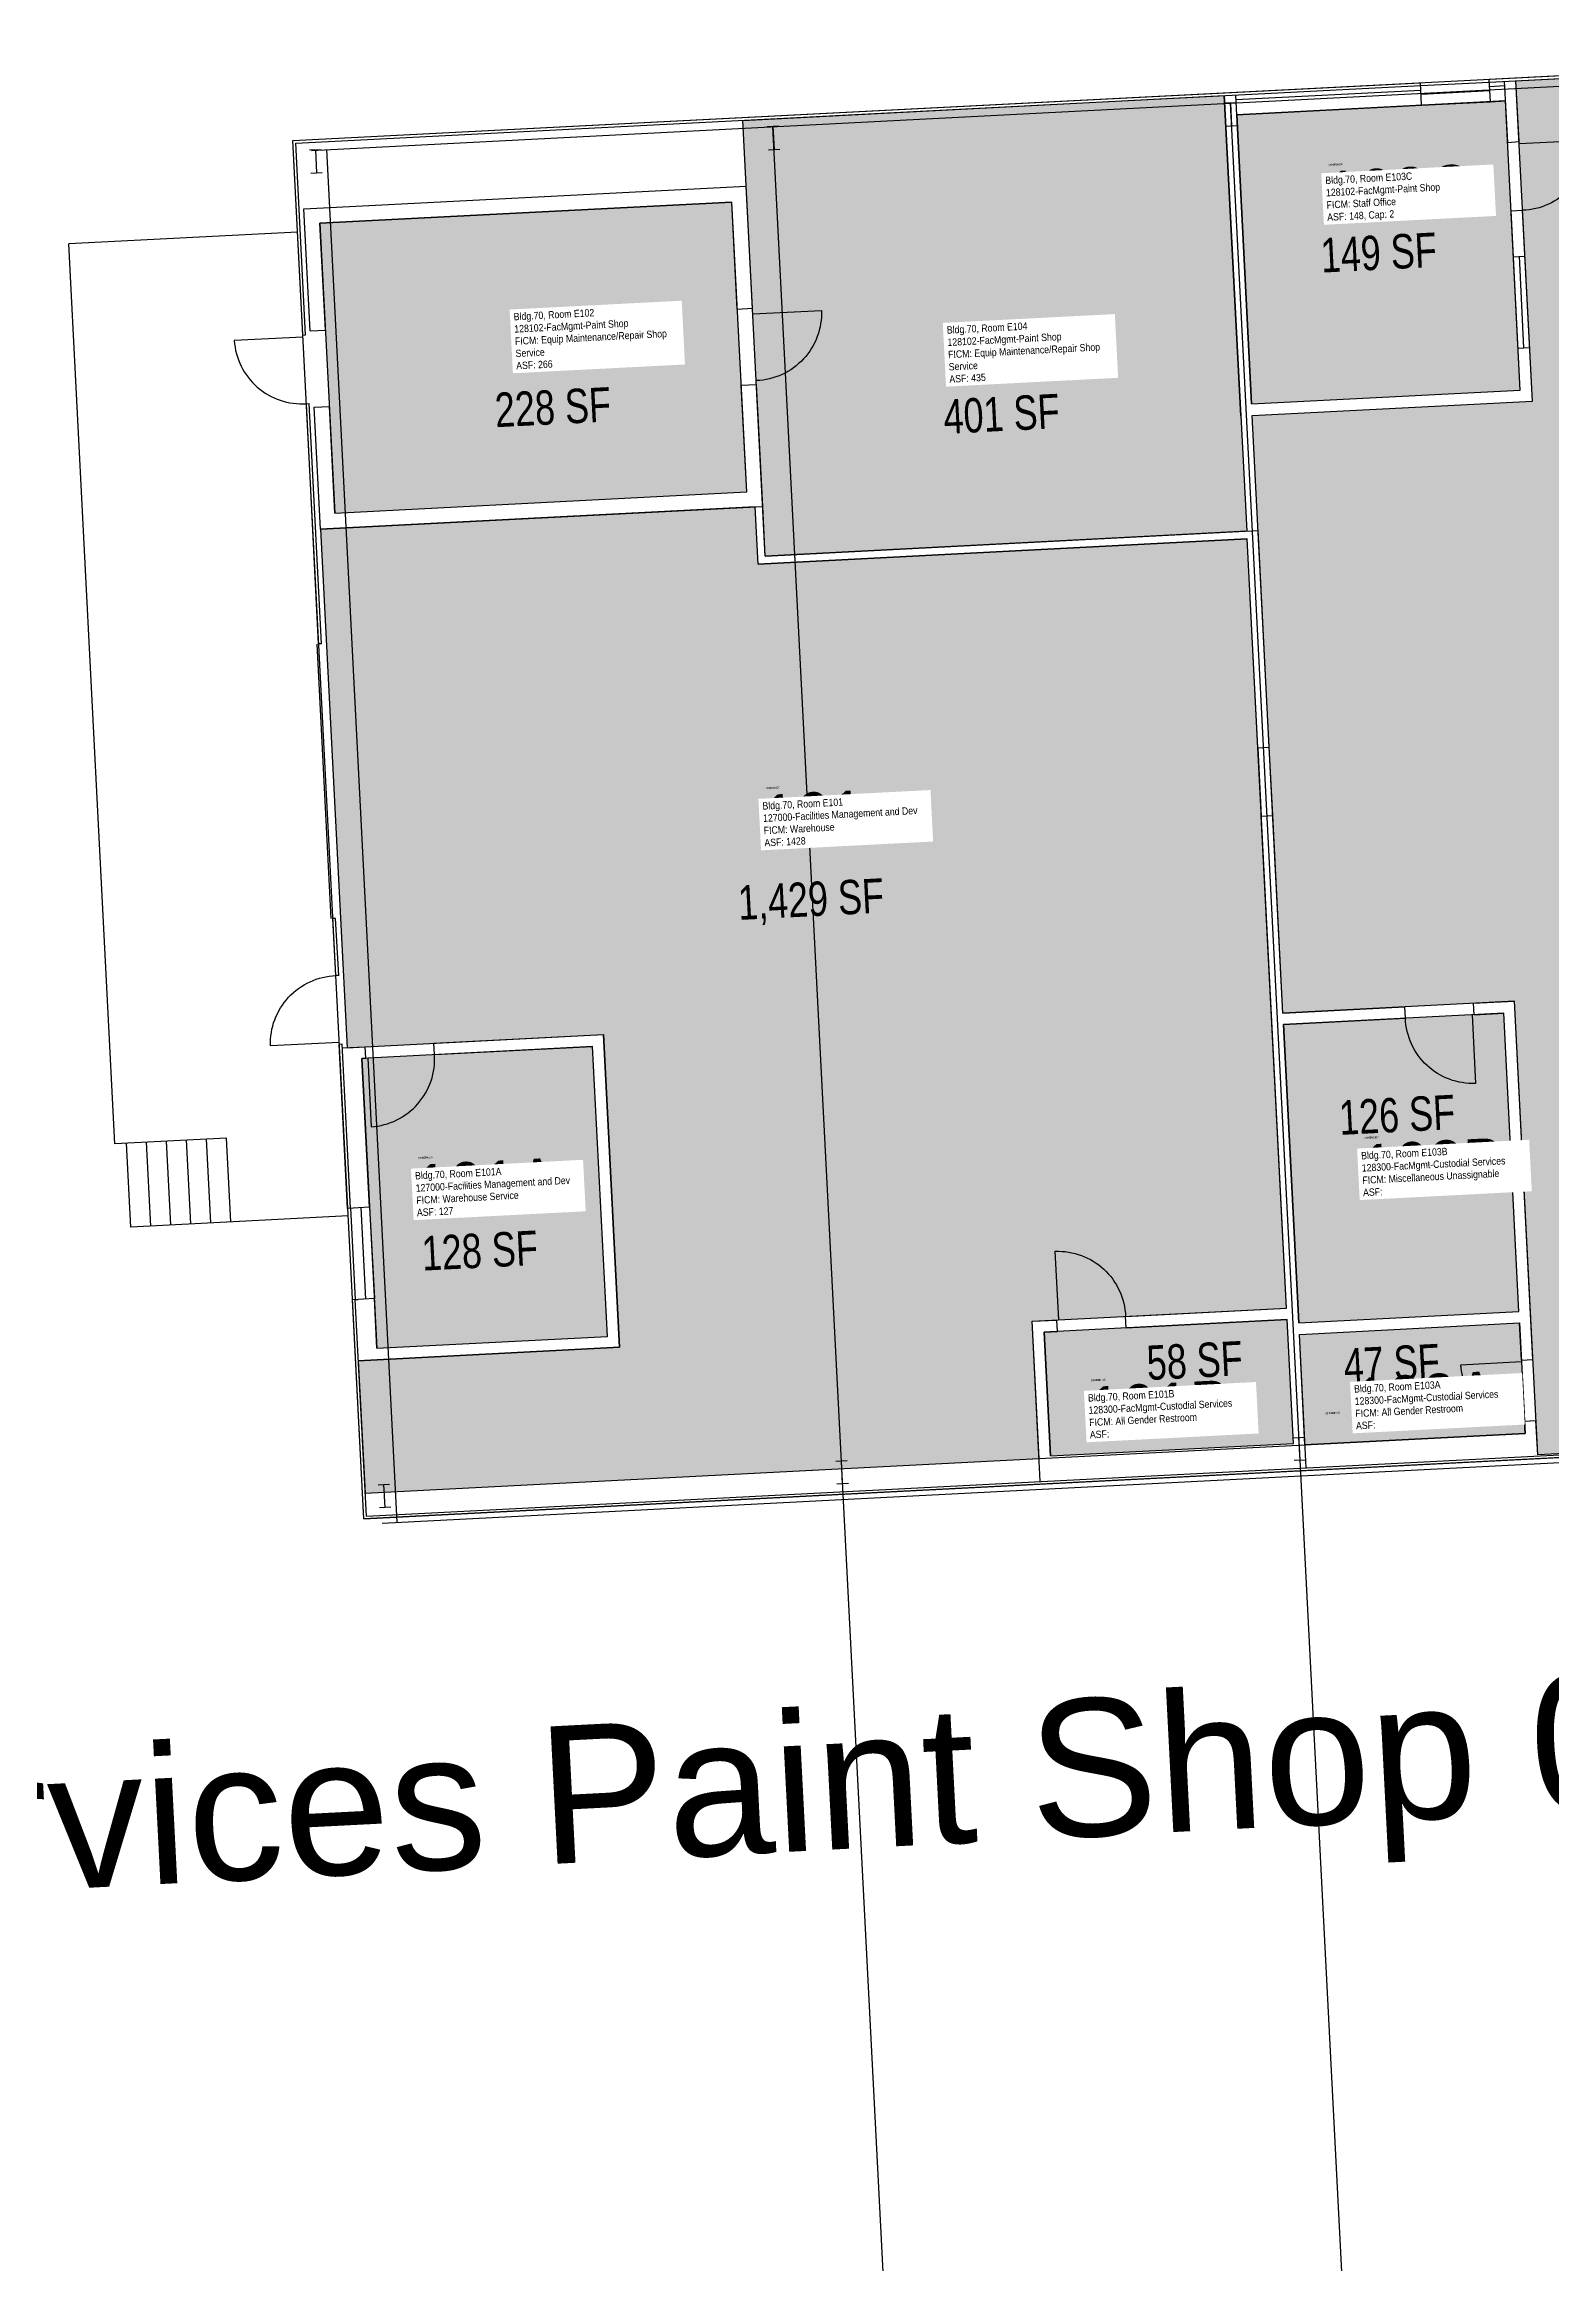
# Model space of a CAD drawing. Header units: inches. Extents: x 69216953 to 69219260, y 27687088 to 27691797.
# Drawn here: x 69217441 to 69218231, y 27690635 to 27691797 of the extents above; entities that cross this region are included whole.
import ezdxf
from ezdxf.enums import TextEntityAlignment as Align

# ---------------------------------------------------------------- set-up
doc = ezdxf.new("R2010")
doc.units = ezdxf.units.IN
doc.header["$LTSCALE"] = 50
doc.header["$MEASUREMENT"] = 0
doc.layers.get('0').update_dxf_attribs({"linetype": 'CONTINUOUS'})
for name, color, linetype in [('A-COLS', 5, 'CONTINUOUS'), ('A-DOOR', 2, 'CONTINUOUS'), ('A-GLAZ', 1, 'CONTINUOUS'), ('A-GRID', 1, 'CONTINUOUS'), ('A-IDEN-RNUM', 7, 'CONTINUOUS'), ('A-IDEN-SNUM', 4, 'CONTINUOUS'), ('A-IDEN-VNUM', 4, 'CONTINUOUS'), ('A-SITE', 3, 'CONTINUOUS'), ('A-TTLB', 4, 'CONTINUOUS'), ('A-WALL', 5, 'CONTINUOUS'), ('AREA-ASSIGN', 7, 'CONTINUOUS'), ('AREA-GROSS', 1, 'CONTINUOUS'), ('AREA-TEXT', 3, 'CONTINUOUS'), ('Rooms-Category-Color', 7, 'CONTINUOUS'), ('Rooms-College-Color', 7, 'CONTINUOUS'), ('Rooms-Department-Color', 7, 'CONTINUOUS'), ('Rooms-Division-Color', 7, 'CONTINUOUS'), ('Rooms-Information', 7, 'CONTINUOUS')]:
    doc.layers.add(name, color=color, linetype=linetype)
doc.styles.add('CP_AREA', font='arial.ttf', dxfattribs={"height": 15})
doc.styles.add('CP_ROOMVNUMBER', font='arial.ttf', dxfattribs={"width": 0.85, "height": 0.075})
doc.styles.add('CP_TITLE', font='arial.ttf', dxfattribs={"width": 0.85, "height": 0.125})
doc.styles.add('ROOMSNUMBER', font='txt', dxfattribs={"height": 1})

# ---------------------------------------------------------------- blocks, each defined once
blk = doc.blocks.new('column')
for p, q in [((-3, 12), (3, 12)), ((0, 0), (0, 12)), ((3, 0), (-3, 0))]:
    blk.add_line(p, q)

msp = doc.modelspace()

# ---------------------------------------------------------------- hatches: boundary and pattern name
at = {"layer": 'Rooms-Category-Color', "linetype": 'ByBlock', "true_color": 0xe3c5e1}
for points in [[(69218223.8, 27691058.2), (69218211.6, 27691295.8), (69218090.2, 27691289.6), (69218074.1, 27691602.7), (69218220.9, 27691610.2), (69218212.3, 27691778), (69218551.9, 27691795.4), (69218578.1, 27691285.1), (69218573.6, 27691284.9), (69218582.9, 27691104.2), (69218587.4, 27691104.4), (69218588.8, 27691076.4)], [(69217819.1, 27691529), (69217807.4, 27691757.2), (69218059.5, 27691770.2), (69218071.3, 27691542)], [(69217809.4, 27691562.6), (69217801.6, 27691714.4), (69217585.8, 27691703.3), (69217593.6, 27691551.5)], [(69217962.5, 27691056.3), (69217958.8, 27691128.2), (69218092.1, 27691135), (69218071.5, 27691538), (69217815.3, 27691524.8), (69217813.8, 27691554.8), (69217586.1, 27691543.1), (69217600, 27691271.4), (69217609.5, 27691271.9), (69217734.3, 27691278.3), (69217742.7, 27691114.6), (69217605.9, 27691107.5), (69217609.5, 27691038.1)], [(69217736.4, 27691120.2), (69217728.6, 27691272), (69217607.8, 27691265.8), (69217615.6, 27691114)]]:
    msp.add_hatch(color=254, dxfattribs=at).paths.add_polyline_path(points)
at = {"layer": 'Rooms-Category-Color', "linetype": 'ByBlock', "true_color": 0xfa9ba3}
msp.add_hatch(color=241, dxfattribs=at).paths.add_polyline_path([(69218206.9, 27691767.4), (69218066.1, 27691760.2), (69218073.8, 27691608.7), (69218214.6, 27691615.9)])
at = {"layer": 'Rooms-Category-Color', "linetype": 'ByBlock', "true_color": 0xadadad}
for points in [[(69218098.6, 27691127.3), (69218213.9, 27691133.2), (69218205.9, 27691289.5), (69218090.5, 27691283.6)], [(69218092.5, 27691129), (69217965.1, 27691122.5), (69217968.5, 27691057.6), (69218095.8, 27691064.1)], [(69218098.9, 27691121.3), (69218214.2, 27691127.3), (69218217.2, 27691069.3), (69218101.8, 27691063.4)]]:
    msp.add_hatch(color=253, dxfattribs=at).paths.add_polyline_path(points)
at = {"layer": 'Rooms-College-Color', "linetype": 'ByBlock', "true_color": 0x80bc67}
for points in [[(69218223.8, 27691058.2), (69218211.6, 27691295.8), (69218090.2, 27691289.6), (69218074.1, 27691602.7), (69218220.9, 27691610.2), (69218212.3, 27691778), (69218551.9, 27691795.4), (69218578.1, 27691285.1), (69218573.6, 27691284.9), (69218582.9, 27691104.2), (69218587.4, 27691104.4), (69218588.8, 27691076.4)], [(69217819.1, 27691529), (69217807.4, 27691757.2), (69218059.5, 27691770.2), (69218071.3, 27691542)], [(69218206.9, 27691767.4), (69218066.1, 27691760.2), (69218073.8, 27691608.7), (69218214.6, 27691615.9)], [(69217809.4, 27691562.6), (69217801.6, 27691714.4), (69217585.8, 27691703.3), (69217593.6, 27691551.5)], [(69217962.5, 27691056.3), (69217958.8, 27691128.2), (69218092.1, 27691135), (69218071.5, 27691538), (69217815.3, 27691524.8), (69217813.8, 27691554.8), (69217586.1, 27691543.1), (69217600, 27691271.4), (69217609.5, 27691271.9), (69217734.3, 27691278.3), (69217742.7, 27691114.6), (69217605.9, 27691107.5), (69217609.5, 27691038.1)], [(69217736.4, 27691120.2), (69217728.6, 27691272), (69217607.8, 27691265.8), (69217615.6, 27691114)]]:
    msp.add_hatch(color=83, dxfattribs=at).paths.add_polyline_path(points)
at = {"layer": 'Rooms-College-Color', "linetype": 'ByBlock', "true_color": 0xadadad}
for points in [[(69218098.6, 27691127.3), (69218213.9, 27691133.2), (69218205.9, 27691289.5), (69218090.5, 27691283.6)], [(69218092.5, 27691129), (69217965.1, 27691122.5), (69217968.5, 27691057.6), (69218095.8, 27691064.1)], [(69218098.9, 27691121.3), (69218214.2, 27691127.3), (69218217.2, 27691069.3), (69218101.8, 27691063.4)]]:
    msp.add_hatch(color=253, dxfattribs=at).paths.add_polyline_path(points)
at = {"layer": 'Rooms-Department-Color', "linetype": 'ByBlock', "true_color": 0x80bc67}
for points in [[(69218223.8, 27691058.2), (69218211.6, 27691295.8), (69218090.2, 27691289.6), (69218074.1, 27691602.7), (69218220.9, 27691610.2), (69218212.3, 27691778), (69218551.9, 27691795.4), (69218578.1, 27691285.1), (69218573.6, 27691284.9), (69218582.9, 27691104.2), (69218587.4, 27691104.4), (69218588.8, 27691076.4)], [(69217819.1, 27691529), (69217807.4, 27691757.2), (69218059.5, 27691770.2), (69218071.3, 27691542)], [(69218206.9, 27691767.4), (69218066.1, 27691760.2), (69218073.8, 27691608.7), (69218214.6, 27691615.9)], [(69217809.4, 27691562.6), (69217801.6, 27691714.4), (69217585.8, 27691703.3), (69217593.6, 27691551.5)], [(69217962.5, 27691056.3), (69217958.8, 27691128.2), (69218092.1, 27691135), (69218071.5, 27691538), (69217815.3, 27691524.8), (69217813.8, 27691554.8), (69217586.1, 27691543.1), (69217600, 27691271.4), (69217609.5, 27691271.9), (69217734.3, 27691278.3), (69217742.7, 27691114.6), (69217605.9, 27691107.5), (69217609.5, 27691038.1)], [(69217736.4, 27691120.2), (69217728.6, 27691272), (69217607.8, 27691265.8), (69217615.6, 27691114)]]:
    msp.add_hatch(color=83, dxfattribs=at).paths.add_polyline_path(points)
at = {"layer": 'Rooms-Department-Color', "linetype": 'ByBlock', "true_color": 0xacacac}
for points in [[(69218098.6, 27691127.3), (69218213.9, 27691133.2), (69218205.9, 27691289.5), (69218090.5, 27691283.6)], [(69218092.5, 27691129), (69217965.1, 27691122.5), (69217968.5, 27691057.6), (69218095.8, 27691064.1)], [(69218098.9, 27691121.3), (69218214.2, 27691127.3), (69218217.2, 27691069.3), (69218101.8, 27691063.4)]]:
    msp.add_hatch(color=253, dxfattribs=at).paths.add_polyline_path(points)
at = {"layer": 'Rooms-Division-Color', "linetype": 'ByBlock', "true_color": 0x80bc67}
for points in [[(69218223.8, 27691058.2), (69218211.6, 27691295.8), (69218090.2, 27691289.6), (69218074.1, 27691602.7), (69218220.9, 27691610.2), (69218212.3, 27691778), (69218551.9, 27691795.4), (69218578.1, 27691285.1), (69218573.6, 27691284.9), (69218582.9, 27691104.2), (69218587.4, 27691104.4), (69218588.8, 27691076.4)], [(69217819.1, 27691529), (69217807.4, 27691757.2), (69218059.5, 27691770.2), (69218071.3, 27691542)], [(69218206.9, 27691767.4), (69218066.1, 27691760.2), (69218073.8, 27691608.7), (69218214.6, 27691615.9)], [(69217809.4, 27691562.6), (69217801.6, 27691714.4), (69217585.8, 27691703.3), (69217593.6, 27691551.5)], [(69217962.5, 27691056.3), (69217958.8, 27691128.2), (69218092.1, 27691135), (69218071.5, 27691538), (69217815.3, 27691524.8), (69217813.8, 27691554.8), (69217586.1, 27691543.1), (69217600, 27691271.4), (69217609.5, 27691271.9), (69217734.3, 27691278.3), (69217742.7, 27691114.6), (69217605.9, 27691107.5), (69217609.5, 27691038.1)], [(69217736.4, 27691120.2), (69217728.6, 27691272), (69217607.8, 27691265.8), (69217615.6, 27691114)]]:
    msp.add_hatch(color=83, dxfattribs=at).paths.add_polyline_path(points)
at = {"layer": 'Rooms-Division-Color', "linetype": 'ByBlock', "true_color": 0xadadad}
for points in [[(69218098.6, 27691127.3), (69218213.9, 27691133.2), (69218205.9, 27691289.5), (69218090.5, 27691283.6)], [(69218092.5, 27691129), (69217965.1, 27691122.5), (69217968.5, 27691057.6), (69218095.8, 27691064.1)], [(69218098.9, 27691121.3), (69218214.2, 27691127.3), (69218217.2, 27691069.3), (69218101.8, 27691063.4)]]:
    msp.add_hatch(color=253, dxfattribs=at).paths.add_polyline_path(points)

# ---------------------------------------------------------------- linework, layer by layer
at = {"layer": 'A-DOOR'}
for points in [[(69218214, 27691745.1), (69218250, 27691746.9, -0.414214), (69218215.8, 27691710.1, -0.814237)], [(69217812.6, 27691655.9), (69217848.5, 27691657.7, -0.414214), (69217814.4, 27691620.9, -0.814237)], [(69217576.9, 27691643.7), (69217540.9, 27691641.9, 0.414214), (69217578.7, 27691608.8, 0.814237)], [(69217595.9, 27691274.2), (69217559.9, 27691272.4, -0.414214), (69217594.1, 27691309.2, -0.814237)], [(69218189.4, 27691288.7), (69218191.2, 27691252.7, -0.414214), (69218154.4, 27691286.9, -0.814237)], [(69217610.8, 27691266), (69217612.6, 27691230, 0.414214), (69217645.8, 27691267.8, 0.814237)], [(69217972.8, 27691128.9), (69217971, 27691164.8, -0.414214), (69218007.8, 27691130.7, -0.814237)], [(69218215.3, 27691106.9), (69218183.3, 27691105.2, 0.414214), (69218216.8, 27691075.8, 0.814237)]]:
    msp.add_lwpolyline(points, format="xyb", dxfattribs=at)
msp.add_lwpolyline([(69217584.1, 27691482.9), (69217591.5, 27691339.1)], dxfattribs=at)
at = {"layer": 'A-GLAZ', "linetype": 'ByBlock'}
for p, q in [((69218162.4, 27691775.4), (69218198.4, 27691777.3)), ((69218162.6, 27691771), (69218198.6, 27691772.9)), ((69218162.9, 27691765.1), (69218198.9, 27691767))]:
    msp.add_line(p, q, dxfattribs=at)
at = {"layer": 'A-GLAZ'}
for p, q in [((69217601.8, 27691187.4), (69217604.3, 27691139.5)), ((69217609.8, 27691139.8), (69217607.3, 27691187.7)), ((69217611.8, 27691187.9), (69217614.3, 27691140))]:
    msp.add_line(p, q, dxfattribs=at)
at = {"layer": 'A-GRID'}
for p, q in [((69217581.4, 27691741.5), (69218544.1, 27691790.9)), ((69218301.7, 27687112.3), (69218062.7, 27691766.2)), ((69218062, 27687100), (69217823.1, 27691753.9)), ((69217626.3, 27691022.9), (69217589.4, 27691741.9)), ((69217618.3, 27691022.4), (69218581, 27691071.9))]:
    msp.add_line(p, q, dxfattribs=at)
at = {"layer": 'A-SITE'}
for p, q in [((69217574.1, 27691698.7), (69217454.2, 27691692.5)), ((69217478.4, 27691221.1), (69217454.2, 27691692.5)), ((69217536.8, 27691224.1), (69217478.4, 27691221.1)), ((69217486.7, 27691177.5), (69217484.4, 27691221.5)), ((69217497.2, 27691178), (69217494.9, 27691222)), ((69217507.6, 27691178.6), (69217505.4, 27691222.5)), ((69217518.1, 27691179.1), (69217515.9, 27691223.1)), ((69217528.6, 27691179.7), (69217526.4, 27691223.6)), ((69217539.1, 27691180.2), (69217536.8, 27691224.1)), ((69217600.5, 27691183.4), (69217486.7, 27691177.5))]:
    msp.add_line(p, q, dxfattribs=at)
at = {"layer": 'A-WALL'}
for p, q in [((69218198.3, 27691778.8), (69218553.3, 27691797)), ((69218198.4, 27691777.3), (69218551.9, 27691795.4)), ((69217571.6, 27691746.6), (69218162.3, 27691776.9)), ((69217573.2, 27691745.2), (69218162.4, 27691775.4)), ((69218065.6, 27691768.2), (69218162.5, 27691773.1)), ((69218162.9, 27691765.1), (69218162.3, 27691776.9)), ((69218198.9, 27691767), (69218198.3, 27691778.8)), ((69218198.5, 27691775), (69218206.5, 27691775.4)), ((69218208, 27691745.7), (69218206.3, 27691777.7)), ((69218214, 27691746.1), (69218212.3, 27691778)), ((69218068.2, 27691602.4), (69218059.5, 27691770.2)), ((69218073.8, 27691608.7), (69218065.5, 27691770.5)), ((69218066.1, 27691760.2), (69218162.9, 27691765.1)), ((69218198.9, 27691767), (69218206.9, 27691767.4)), ((69217576.8, 27691644.7), (69217571.6, 27691746.6)), ((69217578.3, 27691644.8), (69217573.2, 27691745.2)), ((69218208, 27691745.7), (69218214, 27691746.1)), ((69217577.4, 27691710.9), (69217809.1, 27691722.8)), ((69217585.8, 27691703.3), (69217801.6, 27691714.4)), ((69217804.4, 27691658.4), (69217801.6, 27691714.4)), ((69217812.4, 27691658.8), (69217809.1, 27691722.8)), ((69217580.7, 27691646.9), (69217577.4, 27691710.9)), ((69217588.7, 27691647.4), (69217585.8, 27691703.3)), ((69218209.8, 27691709.8), (69218215.8, 27691710.1)), ((69218214.6, 27691615.9), (69218209.8, 27691709.8)), ((69218220.9, 27691610.2), (69218215.8, 27691710.1)), ((69218211.1, 27691685.8), (69218217.1, 27691686.1)), ((69218216.5, 27691638), (69218214.1, 27691686)), ((69217804.4, 27691658.4), (69217812.4, 27691658.8)), ((69217576.8, 27691644.7), (69217578.3, 27691644.8)), ((69217580.7, 27691646.9), (69217588.7, 27691647.4)), ((69218213.5, 27691637.9), (69218219.5, 27691638.2)), ((69217578.7, 27691608.8), (69217580.2, 27691608.9)), ((69217585.1, 27691483), (69217578.7, 27691608.8)), ((69217586.6, 27691483), (69217580.2, 27691608.9)), ((69217806.5, 27691618.5), (69217814.5, 27691618.9)), ((69217809.4, 27691562.6), (69217806.5, 27691618.5)), ((69217817.8, 27691555), (69217814.5, 27691618.9)), ((69218073.8, 27691608.7), (69218214.6, 27691615.9)), ((69218074.1, 27691602.7), (69218220.9, 27691610.2)), ((69217582.8, 27691607), (69217590.8, 27691607.4)), ((69217586.1, 27691543.1), (69217582.8, 27691607)), ((69217593.6, 27691551.5), (69217590.8, 27691607.4)), ((69217593.6, 27691551.5), (69217809.4, 27691562.6)), ((69217586.1, 27691543.1), (69217817.8, 27691555)), ((69217815.3, 27691524.8), (69217813.8, 27691554.8)), ((69217819.1, 27691529), (69217817.8, 27691555)), ((69217819.1, 27691529), (69218077.2, 27691542.3)), ((69218083.1, 27691428.9), (69218077.2, 27691542.3)), ((69217815.3, 27691524.8), (69218071.5, 27691538)), ((69218077.1, 27691428.6), (69218071.5, 27691538)), ((69217586.6, 27691483), (69217585.1, 27691483)), ((69218077.1, 27691428.6), (69218083.1, 27691428.9)), ((69218077.1, 27691428.6), (69218078.9, 27691392.7)), ((69218084.9, 27691393), (69218083.1, 27691428.9)), ((69218078.9, 27691392.7), (69218084.9, 27691393)), ((69218092.1, 27691135), (69218078.9, 27691392.7)), ((69218090.2, 27691289.6), (69218084.9, 27691393)), ((69217594, 27691339.2), (69217592.5, 27691339.1)), ((69217594.1, 27691309.2), (69217592.5, 27691339.1)), ((69217595.6, 27691309.3), (69217594, 27691339.2)), ((69217595.6, 27691309.3), (69217594.1, 27691309.2)), ((69218190.1, 27691294.7), (69218211.6, 27691295.8)), ((69218190.4, 27691288.7), (69218190.1, 27691294.7)), ((69218221.2, 27691108.1), (69218211.6, 27691295.8)), ((69218090.2, 27691289.6), (69218154.1, 27691292.9)), ((69218090.5, 27691283.6), (69218154.4, 27691286.9)), ((69218098.6, 27691127.3), (69218090.5, 27691283.6)), ((69218154.4, 27691286.9), (69218154.1, 27691292.9)), ((69218190.4, 27691288.7), (69218205.9, 27691289.5)), ((69218213.9, 27691133.2), (69218205.9, 27691289.5)), ((69217597.4, 27691273.3), (69217595.9, 27691273.2)), ((69217600.3, 27691187.3), (69217595.9, 27691273.2)), ((69217601.8, 27691187.4), (69217597.4, 27691273.3)), ((69217597.5, 27691271.3), (69217609.5, 27691271.9)), ((69217609.8, 27691265.9), (69217609.5, 27691271.9)), ((69217645.4, 27691273.8), (69217734.3, 27691278.3)), ((69217645.8, 27691267.8), (69217645.4, 27691273.8)), ((69217645.8, 27691267.8), (69217728.6, 27691272)), ((69217736.4, 27691120.2), (69217728.6, 27691272)), ((69217742.7, 27691114.6), (69217734.3, 27691278.3)), ((69217607.8, 27691265.8), (69217609.8, 27691265.9)), ((69217611.8, 27691187.9), (69217607.8, 27691265.8)), ((69217611.8, 27691187.9), (69217600.3, 27691187.3)), ((69217601.8, 27691187.4), (69217603.3, 27691187.5)), ((69217614.3, 27691140), (69217602.8, 27691139.4)), ((69217608.7, 27691024.6), (69217602.8, 27691139.4)), ((69217604.3, 27691139.5), (69217605.8, 27691139.6)), ((69217610.1, 27691026.1), (69217604.3, 27691139.5)), ((69217615.6, 27691114), (69217614.3, 27691140)), ((69218007.8, 27691130.7), (69218092.1, 27691135)), ((69218098.6, 27691127.3), (69218213.9, 27691133.2)), ((69217615.6, 27691114), (69217736.4, 27691120.2)), ((69217958.8, 27691128.2), (69217971.8, 27691128.8)), ((69217963.1, 27691044.3), (69217958.8, 27691128.2)), ((69217965.1, 27691122.5), (69217972.1, 27691122.8)), ((69217968.5, 27691057.6), (69217965.1, 27691122.5)), ((69217972.1, 27691122.8), (69217971.8, 27691128.8)), ((69218008.1, 27691124.7), (69218007.8, 27691130.7)), ((69218008.1, 27691124.7), (69218092.5, 27691129)), ((69218095.8, 27691064.1), (69218092.5, 27691129)), ((69218098.9, 27691121.3), (69218214.2, 27691127.3)), ((69218102.4, 27691051.4), (69218098.9, 27691121.3)), ((69218215.2, 27691107.8), (69218214.2, 27691127.3)), ((69217605.9, 27691107.5), (69217742.7, 27691114.6)), ((69218215.2, 27691107.8), (69218221.2, 27691108.1)), ((69217608.7, 27691024.6), (69218590.4, 27691075)), ((69217610.1, 27691026.1), (69218588.8, 27691076.4)), ((69218216.8, 27691075.8), (69218222.8, 27691076.1)), ((69218217.2, 27691069.3), (69218216.8, 27691075.8)), ((69218223.8, 27691058.2), (69218222.8, 27691076.1)), ((69217609.5, 27691038.1), (69218217.2, 27691069.3)), ((69217968.5, 27691057.6), (69218095.8, 27691064.1))]:
    msp.add_line(p, q, dxfattribs=at)
at = {"layer": 'AREA-ASSIGN'}
for points in [[(69218223.8, 27691058.2), (69218211.6, 27691295.8), (69218090.2, 27691289.6), (69218074.1, 27691602.7), (69218220.9, 27691610.2), (69218212.3, 27691778), (69218551.9, 27691795.4), (69218578.1, 27691285.1), (69218573.6, 27691284.9), (69218582.9, 27691104.2), (69218587.4, 27691104.4), (69218588.8, 27691076.4)], [(69217819.1, 27691529), (69217807.4, 27691757.2), (69218059.5, 27691770.2), (69218071.3, 27691542)], [(69218206.9, 27691767.4), (69218066.1, 27691760.2), (69218073.8, 27691608.7), (69218214.6, 27691615.9)], [(69217809.4, 27691562.6), (69217801.6, 27691714.4), (69217585.8, 27691703.3), (69217593.6, 27691551.5)], [(69217962.5, 27691056.3), (69217958.8, 27691128.2), (69218092.1, 27691135), (69218071.5, 27691538), (69217815.3, 27691524.8), (69217813.8, 27691554.8), (69217586.1, 27691543.1), (69217600, 27691271.4), (69217609.5, 27691271.9), (69217734.3, 27691278.3), (69217742.7, 27691114.6), (69217605.9, 27691107.5), (69217609.5, 27691038.1)], [(69218098.6, 27691127.3), (69218213.9, 27691133.2), (69218205.9, 27691289.5), (69218090.5, 27691283.6)], [(69217736.4, 27691120.2), (69217728.6, 27691272), (69217607.8, 27691265.8), (69217615.6, 27691114)], [(69218092.5, 27691129), (69217965.1, 27691122.5), (69217968.5, 27691057.6), (69218095.8, 27691064.1)], [(69218098.9, 27691121.3), (69218214.2, 27691127.3), (69218217.2, 27691069.3), (69218101.8, 27691063.4)]]:
    msp.add_lwpolyline(points, close=True, dxfattribs=at)
at = {"layer": 'AREA-GROSS', "linetype": 'ByBlock'}
msp.add_lwpolyline([(69217571.6, 27691746.6), (69218553.3, 27691797), (69218590.4, 27691075), (69217608.7, 27691024.6)], close=True, dxfattribs=at)

# ---------------------------------------------------------------- block references
at = {"layer": 'A-COLS', "xscale": -1, "rotation": 182.9394660426547}
for p in [(69218062.7, 27691766.3), (69217823.1, 27691754), (69217583.4, 27691741.7)]:
    msp.add_blockref('column', p, dxfattribs=at)
at = {"layer": 'A-COLS', "rotation": 2.939466042654745}
for p in [(69218099.2, 27691055.3), (69217859.6, 27691043), (69217619.9, 27691030.6)]:
    msp.add_blockref('column', p, dxfattribs=at)

# ---------------------------------------------------------------- texts
at = {"layer": 'A-IDEN-RNUM', "style": 'ROOMSNUMBER', "width": 0.85}
for s, p in [('0103-C0', (69218114.1, 27691733.4)), ('0102-00', (69217689.2, 27691656.8)), ('0104-00', (69217916.1, 27691649.7)), ('0101-00', (69217819.2, 27691406.9)), ('0103-B0', (69218132.8, 27691223.7)), ('0101-A0', (69217637.2, 27691213.2)), ('0101-B0', (69217989.7, 27691096.7)), ('0103-A0', (69218112.5, 27691079.4))]:
    msp.add_text(s, height=0.96, rotation=2.9395, dxfattribs=at).set_placement(p)
at = {"layer": 'A-IDEN-SNUM', "style": 'ROOMSNUMBER', "width": 0.85}
for s, p in [('0700E103C0', (69218114.1, 27691733.4)), ('0700E10200', (69217689.2, 27691656.8)), ('0700E10400', (69217916.1, 27691649.7)), ('0700E10100', (69217819.2, 27691406.9)), ('0700E103B0', (69218132.8, 27691223.7)), ('0700E101A0', (69217637.2, 27691213.2)), ('0700E101B0', (69217989.7, 27691096.7)), ('0700E103A0', (69218112.5, 27691079.4))]:
    msp.add_text(s, height=0.96, rotation=2.9395, dxfattribs=at).set_placement(p)
at = {"layer": 'A-IDEN-VNUM', "style": 'CP_ROOMVNUMBER', "width": 0.85}
for s, p in [('103C', (69218113.6, 27691703.4)), ('102', (69217688.7, 27691626.7)), ('104', (69217915.6, 27691619.7)), ('101', (69217818.7, 27691376.8)), ('103B', (69218132.3, 27691193.6)), ('101A', (69217636.7, 27691183.1)), ('101B', (69217989.2, 27691066.7)), ('103A', (69218128.6, 27691071.4))]:
    msp.add_text(s, height=27, rotation=2.9395, dxfattribs=at).set_placement(p)
at = {"layer": 'A-TTLB', "style": 'CP_TITLE'}
msp.add_text('Facility Services Paint Shop 070E FLOOR1', height=72, rotation=2.9395, dxfattribs=at).set_placement((69216948.6, 27690804.9))
at = {"layer": 'AREA-TEXT', "linetype": 'ByBlock', "style": 'CP_AREA', "width": 0.75}
for s, p in [('149 SF', (69218140.4, 27691688)), ('228 SF', (69217707.8, 27691607)), ('401 SF', (69217942.8, 27691603.5)), ('1,429 SF', (69217843, 27691349.3)), ('126 SF', (69218150, 27691236.3)), ('128 SF', (69217669.5, 27691165.2)), ('58 SF', (69218044, 27691107.6)), ('47 SF', (69218147.2, 27691106.1))]:
    msp.add_text(s, height=18, rotation=2.9395, dxfattribs=at).set_placement(p, align=Align.MIDDLE_CENTER)

# ---------------------------------------------------------------- next in the draw order: texts
at = {"layer": 'Rooms-Information', "linetype": 'ByBlock', "width": 86.4, "attachment_point": 7, "rotation": 2.9395, "style": 'CP_ROOMVNUMBER', "bg_fill": 3, "box_fill_scale": 1.5, "bg_fill_color": 256, "bg_fill_true_color": 13158600, "bg_fill_transparency": 0}
for s, insert, char_height in [('Bldg.70, Room E103C^M^J128102-FacMgmt-Paint Shop^M^JFICM: Staff Office^M^JASF: 148, Cap: 2', (69218113.6, 27691703.4), 3.857), ('Bldg.70, Room E102^M^J128102-FacMgmt-Paint Shop^M^JFICM: Equip Maintenance/Repair Shop Service^M^JASF: 266', (69217688.7, 27691626.7), 3.8571), ('Bldg.70, Room E104^M^J128102-FacMgmt-Paint Shop^M^JFICM: Equip Maintenance/Repair Shop Service^M^JASF: 435', (69217915.6, 27691619.7), 3.8571), ('Bldg.70, Room E101^M^J127000-Facilities Management and Dev^M^JFICM: Warehouse^M^JASF: 1428', (69217818.7, 27691376.8), 3.857), ('Bldg.70, Room E101A^M^J127000-Facilities Management and Dev^M^JFICM: Warehouse Service^M^JASF: 127', (69217636.7, 27691183.1), 3.857), ('Bldg.70, Room E103B^M^J128300-FacMgmt-Custodial Services^M^JFICM: Miscellaneous Unassignable^M^JASF: ', (69218132.3, 27691193.6), 3.8571), ('Bldg.70, Room E103A^M^J128300-FacMgmt-Custodial Services^M^JFICM: All Gender Restroom^M^JASF: ', (69218128.6, 27691071.4), 3.857), ('Bldg.70, Room E101B^M^J128300-FacMgmt-Custodial Services^M^JFICM: All Gender Restroom^M^JASF: ', (69217989.2, 27691066.7), 3.857)]:
    msp.add_mtext(s, dxfattribs=dict(at, insert=insert, char_height=char_height))

doc.saveas('drawing.dxf')
